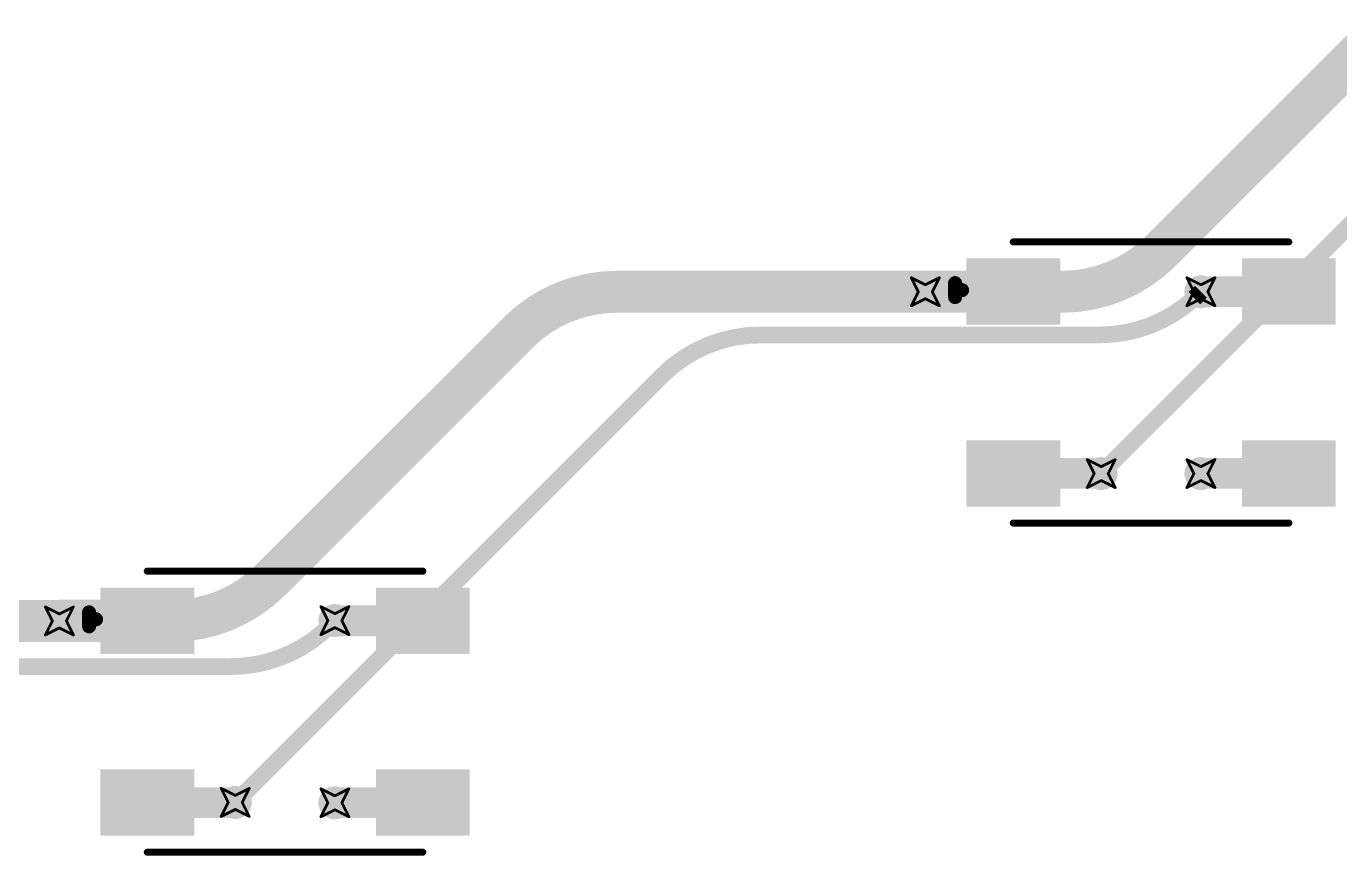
# Model space of a CAD drawing. Header units: inches. Extents: x -11 to 1110, y -7 to 455.
# Drawn here: x 129.25 to 153.08, y 325.1 to 340.15 of the extents above; entities that cross this region are included whole.
import ezdxf

# ---------------------------------------------------------------- set-up
doc = ezdxf.new("R2010")
doc.units = ezdxf.units.IN
for name, color, linetype in [('Bottom Layer', 5, 'Continuous'), ('Drill Drawing', 1, 'Continuous'), ('Top Layer', 1, 'Continuous'), ('Top Overlay', 2, 'Continuous'), ('Top Paste', 8, 'Continuous'), ('Top Solder', 216, 'Continuous'), ('Via Holes', 16, 'Continuous')]:
    doc.layers.add(name, color=color, linetype=linetype)

# ---------------------------------------------------------------- blocks, each defined once
blk = doc.blocks.new('WS2812B_B_W_54')
at = {"layer": 'Top Layer'}
for points in [[(-3.24999985, 2.15000078), (-1.75000031, 2.15000078), (-1.75000031, 1.15000278), (-3.24999985, 1.15000278)], [(3.24999985, 1.15000278), (1.75000031, 1.15000278), (1.75000031, 2.15000078), (3.24999985, 2.15000078)], [(-3.24999985, -1.15000024), (-1.75000031, -1.15000024), (-1.75000031, -2.14999824), (-3.24999985, -2.14999824)], [(1.75000031, -1.15000024), (3.24999985, -1.15000024), (3.24999985, -2.14999824), (1.75000031, -2.14999824)]]:
    blk.add_hatch(color=1, dxfattribs=at).paths.add_polyline_path(points)
at = {"layer": 'Top Paste'}
for points in [[(-3.24999985, 2.15000078), (-1.75000031, 2.15000078), (-1.75000031, 1.15000278), (-3.24999985, 1.15000278)], [(3.24999985, 1.15000278), (1.75000031, 1.15000278), (1.75000031, 2.15000078), (3.24999985, 2.15000078)], [(-3.24999985, -1.15000024), (-1.75000031, -1.15000024), (-1.75000031, -2.14999824), (-3.24999985, -2.14999824)], [(1.75000031, -1.15000024), (3.24999985, -1.15000024), (3.24999985, -2.14999824), (1.75000031, -2.14999824)]]:
    blk.add_hatch(color=8, dxfattribs=at).paths.add_polyline_path(points)
at = {"layer": 'Top Solder'}
for points in [[(-3.35159985, 2.25160078), (-1.64840031, 2.25160078), (-1.64840031, 1.04840278), (-3.35159985, 1.04840278)], [(3.35159985, 1.04840278), (1.64840031, 1.04840278), (1.64840031, 2.25160078), (3.35159985, 2.25160078)], [(-3.35159985, -1.04840024), (-1.64840031, -1.04840024), (-1.64840031, -2.25159824), (-3.35159985, -2.25159824)], [(1.64840031, -1.04840024), (3.35159985, -1.04840024), (3.35159985, -2.25159824), (1.64840031, -2.25159824)]]:
    blk.add_hatch(color=216, dxfattribs=at).paths.add_polyline_path(points)
at = {"layer": 'Top Overlay'}
for points in [[(-2.50000008, 2.55080008, 0.127, 0.127, 0), (2.50000008, 2.55080008, 0.127, 0.127, 0)], [(-3.556, 1.8034, 0.254, 0.254, 0), (-3.429, 1.6764, 0.254, 0.254, 0)], [(-3.556, 1.5494, 0.254, 0.254, 0), (-3.556, 1.8034, 0.254, 0.254, 0)], [(-3.556, 1.5494, 0.254, 0.254, 0), (-3.429, 1.6764, 0.254, 0.254, 0)], [(-2.50000008, -2.55079754, 0.127, 0.127, 0), (2.50000008, -2.55079754, 0.127, 0.127, 0)]]:
    blk.add_lwpolyline(points, format="xyseb", dxfattribs=at)
for points in [[(-2.53175008, 2.55080008, 0.0635, 0.0635, 1), (-2.46825008, 2.55080008, 0.0635, 0.0635, 1)], [(2.46825008, 2.55080008, 0.0635, 0.0635, 1), (2.53175008, 2.55080008, 0.0635, 0.0635, 1)], [(-3.619499999999999, 1.8034, 0.127, 0.127, 1), (-3.4925, 1.8034, 0.127, 0.127, 1)], [(-3.619499999999999, 1.8034, 0.127, 0.127, 1), (-3.4925, 1.8034, 0.127, 0.127, 1)], [(-3.619499999999999, 1.5494, 0.127, 0.127, 1), (-3.4925, 1.5494, 0.127, 0.127, 1)], [(-3.619499999999999, 1.5494, 0.127, 0.127, 1), (-3.4925, 1.5494, 0.127, 0.127, 1)], [(-3.4925, 1.6764, 0.127, 0.127, 1), (-3.3655, 1.6764, 0.127, 0.127, 1)], [(-3.4925, 1.6764, 0.127, 0.127, 1), (-3.3655, 1.6764, 0.127, 0.127, 1)], [(-2.53175008, -2.55079754, 0.0635, 0.0635, 1), (-2.46825008, -2.55079754, 0.0635, 0.0635, 1)], [(2.46825008, -2.55079754, 0.0635, 0.0635, 1), (2.53175008, -2.55079754, 0.0635, 0.0635, 1)]]:
    blk.add_lwpolyline(points, format="xyseb", close=True, dxfattribs=at)
blk = doc.blocks.new('WS2812B_B_W_63')
at = {"layer": 'Top Layer'}
for points in [[(-3.24999985, 2.15000078), (-1.75000031, 2.15000078), (-1.75000031, 1.15000278), (-3.24999985, 1.15000278)], [(3.24999985, 1.15000278), (1.75000031, 1.15000278), (1.75000031, 2.15000078), (3.24999985, 2.15000078)], [(-3.24999985, -1.15000024), (-1.75000031, -1.15000024), (-1.75000031, -2.14999824), (-3.24999985, -2.14999824)], [(1.75000031, -1.15000024), (3.24999985, -1.15000024), (3.24999985, -2.14999824), (1.75000031, -2.14999824)]]:
    blk.add_hatch(color=1, dxfattribs=at).paths.add_polyline_path(points)
at = {"layer": 'Top Paste'}
for points in [[(-3.24999985, 2.15000078), (-1.75000031, 2.15000078), (-1.75000031, 1.15000278), (-3.24999985, 1.15000278)], [(3.24999985, 1.15000278), (1.75000031, 1.15000278), (1.75000031, 2.15000078), (3.24999985, 2.15000078)], [(-3.24999985, -1.15000024), (-1.75000031, -1.15000024), (-1.75000031, -2.14999824), (-3.24999985, -2.14999824)], [(1.75000031, -1.15000024), (3.24999985, -1.15000024), (3.24999985, -2.14999824), (1.75000031, -2.14999824)]]:
    blk.add_hatch(color=8, dxfattribs=at).paths.add_polyline_path(points)
at = {"layer": 'Top Solder'}
for points in [[(-3.35159985, 2.25160078), (-1.64840031, 2.25160078), (-1.64840031, 1.04840278), (-3.35159985, 1.04840278)], [(3.35159985, 1.04840278), (1.64840031, 1.04840278), (1.64840031, 2.25160078), (3.35159985, 2.25160078)], [(-3.35159985, -1.04840024), (-1.64840031, -1.04840024), (-1.64840031, -2.25159824), (-3.35159985, -2.25159824)], [(1.64840031, -1.04840024), (3.35159985, -1.04840024), (3.35159985, -2.25159824), (1.64840031, -2.25159824)]]:
    blk.add_hatch(color=216, dxfattribs=at).paths.add_polyline_path(points)
at = {"layer": 'Top Overlay'}
for points in [[(-2.50000008, 2.55080008, 0.127, 0.127, 0), (2.50000008, 2.55080008, 0.127, 0.127, 0)], [(-3.556, 1.8034, 0.254, 0.254, 0), (-3.429, 1.6764, 0.254, 0.254, 0)], [(-3.556, 1.5494, 0.254, 0.254, 0), (-3.556, 1.8034, 0.254, 0.254, 0)], [(-3.556, 1.5494, 0.254, 0.254, 0), (-3.429, 1.6764, 0.254, 0.254, 0)], [(-2.50000008, -2.55079754, 0.127, 0.127, 0), (2.50000008, -2.55079754, 0.127, 0.127, 0)]]:
    blk.add_lwpolyline(points, format="xyseb", dxfattribs=at)
for points in [[(-2.53175008, 2.55080008, 0.0635, 0.0635, 1), (-2.46825008, 2.55080008, 0.0635, 0.0635, 1)], [(2.46825008, 2.55080008, 0.0635, 0.0635, 1), (2.53175008, 2.55080008, 0.0635, 0.0635, 1)], [(-3.619499999999999, 1.8034, 0.127, 0.127, 1), (-3.4925, 1.8034, 0.127, 0.127, 1)], [(-3.619499999999999, 1.8034, 0.127, 0.127, 1), (-3.4925, 1.8034, 0.127, 0.127, 1)], [(-3.619499999999999, 1.5494, 0.127, 0.127, 1), (-3.4925, 1.5494, 0.127, 0.127, 1)], [(-3.619499999999999, 1.5494, 0.127, 0.127, 1), (-3.4925, 1.5494, 0.127, 0.127, 1)], [(-3.4925, 1.6764, 0.127, 0.127, 1), (-3.3655, 1.6764, 0.127, 0.127, 1)], [(-3.4925, 1.6764, 0.127, 0.127, 1), (-3.3655, 1.6764, 0.127, 0.127, 1)], [(-2.53175008, -2.55079754, 0.0635, 0.0635, 1), (-2.46825008, -2.55079754, 0.0635, 0.0635, 1)], [(2.46825008, -2.55079754, 0.0635, 0.0635, 1), (2.53175008, -2.55079754, 0.0635, 0.0635, 1)]]:
    blk.add_lwpolyline(points, format="xyseb", close=True, dxfattribs=at)

msp = doc.modelspace()

# ---------------------------------------------------------------- hatches: boundary and pattern name
at = {"layer": 'Bottom Layer'}
h = msp.add_hatch(color=5, dxfattribs=at)
edge = h.paths.add_edge_path()
edge.add_arc((145.56416912, 335.3330098), 0.2999994, 0, 360)
h = msp.add_hatch(color=5, dxfattribs=at)
edge = h.paths.add_edge_path()
edge.add_arc((150.56416928, 335.3330098), 0.2999994, 0, 360)
h = msp.add_hatch(color=5, dxfattribs=at)
edge = h.paths.add_edge_path()
edge.add_arc((148.7554302, 332.03300878), 0.2999994, 0, 360)
h = msp.add_hatch(color=5, dxfattribs=at)
edge = h.paths.add_edge_path()
edge.add_arc((150.56416928, 332.03300878), 0.2999994, 0, 360)
h = msp.add_hatch(color=5, dxfattribs=at)
edge = h.paths.add_edge_path()
edge.add_arc((129.84865572, 329.3579773), 0.2999994, 0, 360)
h = msp.add_hatch(color=5, dxfattribs=at)
edge = h.paths.add_edge_path()
edge.add_arc((134.84865588, 329.3647591), 0.2999994, 0, 360)
h = msp.add_hatch(color=5, dxfattribs=at)
edge = h.paths.add_edge_path()
edge.add_arc((133.0399168, 326.06475808), 0.2999994, 0, 360)
h = msp.add_hatch(color=5, dxfattribs=at)
edge = h.paths.add_edge_path()
edge.add_arc((134.84865588, 326.0579762799999), 0.2999994, 0, 360)
at = {"layer": 'Top Layer'}
h = msp.add_hatch(color=1, dxfattribs=at)
edge = h.paths.add_edge_path()
edge.add_arc((145.56416912, 335.3330098), 0.2999994, 0, 360)
h = msp.add_hatch(color=1, dxfattribs=at)
edge = h.paths.add_edge_path()
edge.add_arc((150.56416928, 335.3330098), 0.2999994, 0, 360)
h = msp.add_hatch(color=1, dxfattribs=at)
edge = h.paths.add_edge_path()
edge.add_arc((148.7554302, 332.03300878), 0.2999994, 0, 360)
h = msp.add_hatch(color=1, dxfattribs=at)
edge = h.paths.add_edge_path()
edge.add_arc((150.56416928, 332.03300878), 0.2999994, 0, 360)
h = msp.add_hatch(color=1, dxfattribs=at)
edge = h.paths.add_edge_path()
edge.add_arc((129.84865572, 329.3579773), 0.2999994, 0, 360)
h = msp.add_hatch(color=1, dxfattribs=at)
edge = h.paths.add_edge_path()
edge.add_arc((134.84865588, 329.3647591), 0.2999994, 0, 360)
h = msp.add_hatch(color=1, dxfattribs=at)
edge = h.paths.add_edge_path()
edge.add_arc((133.0399168, 326.06475808), 0.2999994, 0, 360)
h = msp.add_hatch(color=1, dxfattribs=at)
edge = h.paths.add_edge_path()
edge.add_arc((134.84865588, 326.0579762799999), 0.2999994, 0, 360)
at = {"layer": 'Via Holes'}
h = msp.add_hatch(color=7, dxfattribs=at)
edge = h.paths.add_edge_path()
edge.add_arc((145.56416912, 335.3330098), 0.1499997, 0, 360)
h = msp.add_hatch(color=7, dxfattribs=at)
edge = h.paths.add_edge_path()
edge.add_arc((150.56416928, 335.3330098), 0.1499997, 0, 360)
h = msp.add_hatch(color=7, dxfattribs=at)
edge = h.paths.add_edge_path()
edge.add_arc((148.7554302, 332.03300878), 0.1499997, 0, 360)
h = msp.add_hatch(color=7, dxfattribs=at)
edge = h.paths.add_edge_path()
edge.add_arc((150.56416928, 332.03300878), 0.1499997, 0, 360)
h = msp.add_hatch(color=7, dxfattribs=at)
edge = h.paths.add_edge_path()
edge.add_arc((129.84865572, 329.3579773), 0.1499997, 0, 360)
h = msp.add_hatch(color=7, dxfattribs=at)
edge = h.paths.add_edge_path()
edge.add_arc((134.84865588, 329.3647591), 0.1499997, 0, 360)
h = msp.add_hatch(color=7, dxfattribs=at)
edge = h.paths.add_edge_path()
edge.add_arc((133.0399168, 326.06475808), 0.1499997, 0, 360)
h = msp.add_hatch(color=7, dxfattribs=at)
edge = h.paths.add_edge_path()
edge.add_arc((134.84865588, 326.0579762799999), 0.1499997, 0, 360)

# ---------------------------------------------------------------- linework, layer by layer
at = {"layer": 'Bottom Layer'}
for points in [[(149.84415802, 336.07695802, 0.7619999999999999, 0.7619999999999999, 0), (153.53786158, 339.77066158, 0.7619999999999999, 0.7619999999999999, 0)], [(148.7554302, 332.03300878, 0.3048, 0.3048, 0), (155.55767212, 338.8352507, 0.3048, 0.3048, 0)], [(149.84415802, 336.07695802, 0.7619999999999999, 0.7619999999999999, -0.198912367379658), (148.04810624, 335.3330098, 0.7619999999999999, 0.7619999999999999, 0)], [(138.17086158, 334.58906158, 0.7619999999999999, 0.7619999999999999, -0.198912367379658), (139.96691336, 335.3330098, 0.7619999999999999, 0.7619999999999999, 0)], [(139.96691336, 335.3330098, 0.7619999999999999, 0.7619999999999999, 0), (145.56416912, 335.3330098, 0.7619999999999999, 0.7619999999999999, 0)], [(145.56416912, 335.3330098, 0.7619999999999999, 0.7619999999999999, 0), (148.04810624, 335.3330098, 0.7619999999999999, 0.7619999999999999, 0)], [(150.56247256, 335.33470398, 0.5588, 0.5588, 0), (150.56416928, 335.3364007, 0.5588, 0.5588, 0)], [(150.52510662, 335.29394714, 0.3048, 0.3048, -0.01086220972971551), (150.44540142, 335.21763284, 0.3048, 0.3048, 0)], [(150.52510662, 335.29394714, 0.3048, 0.3048, 0), (150.56416928, 335.3330098, 0.3048, 0.3048, 0)], [(150.44540142, 335.21763284, 0.3048, 0.3048, -0.1876447272259586), (148.72905484, 334.54999892, 0.3048, 0.3048, 0)], [(133.68372552, 330.10192552, 0.7619999999999999, 0.7619999999999999, 0), (138.17086158, 334.58906158, 0.7619999999999999, 0.7619999999999999, 0)], [(140.78120942, 333.8060507, 0.3048, 0.3048, -0.198912367379658), (142.5772612, 334.54999892, 0.3048, 0.3048, 0)], [(142.5772612, 334.54999892, 0.3048, 0.3048, 0), (148.72905484, 334.54999892, 0.3048, 0.3048, 0)], [(133.0399168, 326.06475808, 0.3048, 0.3048, 0), (140.78120942, 333.8060507, 0.3048, 0.3048, 0)], [(133.68372552, 330.10192552, 0.7619999999999999, 0.7619999999999999, -0.198912367379658), (131.88767374, 329.3579773, 0.7619999999999999, 0.7619999999999999, 0)], [(125.40668086, 329.3579773, 0.7619999999999999, 0.7619999999999999, 0), (129.84865572, 329.3579773, 0.7619999999999999, 0.7619999999999999, 0)], [(129.84865572, 329.3579773, 0.7619999999999999, 0.7619999999999999, 0), (131.88767374, 329.3579773, 0.7619999999999999, 0.7619999999999999, 0)], [(134.75804392, 329.27414714, 0.3048, 0.3048, -0.198912367379658), (132.96199214, 328.53019892, 0.3048, 0.3048, 0)], [(134.75804392, 329.27414714, 0.3048, 0.3048, 0), (134.84865588, 329.3647591, 0.3048, 0.3048, 0)], [(127.75627484, 328.53019892, 0.3048, 0.3048, 0), (132.96199214, 328.53019892, 0.3048, 0.3048, 0)]]:
    msp.add_lwpolyline(points, format="xyseb", dxfattribs=at)
for points in [[(149.65365802, 336.07695802, 0.3809999999999999, 0.3809999999999999, 1), (150.03465802, 336.07695802, 0.3809999999999999, 0.3809999999999999, 1)], [(149.65365802, 336.07695802, 0.3809999999999999, 0.3809999999999999, 1), (150.03465802, 336.07695802, 0.3809999999999999, 0.3809999999999999, 1)], [(139.77641336, 335.3330098, 0.3809999999999999, 0.3809999999999999, 1), (140.15741336, 335.3330098, 0.3809999999999999, 0.3809999999999999, 1)], [(139.77641336, 335.3330098, 0.3809999999999999, 0.3809999999999999, 1), (140.15741336, 335.3330098, 0.3809999999999999, 0.3809999999999999, 1)], [(145.37366912, 335.3330098, 0.3809999999999999, 0.3809999999999999, 1), (145.75466912, 335.3330098, 0.3809999999999999, 0.3809999999999999, 1)], [(145.37366912, 335.3330098, 0.3809999999999999, 0.3809999999999999, 1), (145.75466912, 335.3330098, 0.3809999999999999, 0.3809999999999999, 1)], [(147.85760624, 335.3330098, 0.3809999999999999, 0.3809999999999999, 1), (148.23860624, 335.3330098, 0.3809999999999999, 0.3809999999999999, 1)], [(147.85760624, 335.3330098, 0.3809999999999999, 0.3809999999999999, 1), (148.23860624, 335.3330098, 0.3809999999999999, 0.3809999999999999, 1)], [(150.42277256, 335.33470398, 0.2794, 0.2794, 1), (150.70217256, 335.33470398, 0.2794, 0.2794, 1)], [(150.42446928, 335.3364007, 0.2794, 0.2794, 1), (150.70386928, 335.3364007, 0.2794, 0.2794, 1)], [(150.44890662, 335.29394714, 0.1524, 0.1524, 1), (150.60130662, 335.29394714, 0.1524, 0.1524, 1)], [(150.44890662, 335.29394714, 0.1524, 0.1524, 1), (150.60130662, 335.29394714, 0.1524, 0.1524, 1)], [(150.48796928, 335.3330098, 0.1524, 0.1524, 1), (150.64036928, 335.3330098, 0.1524, 0.1524, 1)], [(150.36920142, 335.21763284, 0.1524, 0.1524, 1), (150.52160142, 335.21763284, 0.1524, 0.1524, 1)], [(150.36920142, 335.21763284, 0.1524, 0.1524, 1), (150.52160142, 335.21763284, 0.1524, 0.1524, 1)], [(137.98036158, 334.58906158, 0.3809999999999999, 0.3809999999999999, 1), (138.36136158, 334.58906158, 0.3809999999999999, 0.3809999999999999, 1)], [(137.98036158, 334.58906158, 0.3809999999999999, 0.3809999999999999, 1), (138.36136158, 334.58906158, 0.3809999999999999, 0.3809999999999999, 1)], [(142.5010612, 334.54999892, 0.1524, 0.1524, 1), (142.6534612, 334.54999892, 0.1524, 0.1524, 1)], [(142.5010612, 334.54999892, 0.1524, 0.1524, 1), (142.6534612, 334.54999892, 0.1524, 0.1524, 1)], [(148.65285484, 334.54999892, 0.1524, 0.1524, 1), (148.80525484, 334.54999892, 0.1524, 0.1524, 1)], [(148.65285484, 334.54999892, 0.1524, 0.1524, 1), (148.80525484, 334.54999892, 0.1524, 0.1524, 1)], [(140.70500942, 333.8060507, 0.1524, 0.1524, 1), (140.85740942, 333.8060507, 0.1524, 0.1524, 1)], [(140.70500942, 333.8060507, 0.1524, 0.1524, 1), (140.85740942, 333.8060507, 0.1524, 0.1524, 1)], [(148.6792302, 332.03300878, 0.1524, 0.1524, 1), (148.8316302, 332.03300878, 0.1524, 0.1524, 1)], [(133.49322552, 330.10192552, 0.3809999999999999, 0.3809999999999999, 1), (133.87422552, 330.10192552, 0.3809999999999999, 0.3809999999999999, 1)], [(133.49322552, 330.10192552, 0.3809999999999999, 0.3809999999999999, 1), (133.87422552, 330.10192552, 0.3809999999999999, 0.3809999999999999, 1)], [(129.65815572, 329.3579773, 0.3809999999999999, 0.3809999999999999, 1), (130.03915572, 329.3579773, 0.3809999999999999, 0.3809999999999999, 1)], [(129.65815572, 329.3579773, 0.3809999999999999, 0.3809999999999999, 1), (130.03915572, 329.3579773, 0.3809999999999999, 0.3809999999999999, 1)], [(131.69717374, 329.3579773, 0.3809999999999999, 0.3809999999999999, 1), (132.07817374, 329.3579773, 0.3809999999999999, 0.3809999999999999, 1)], [(131.69717374, 329.3579773, 0.3809999999999999, 0.3809999999999999, 1), (132.07817374, 329.3579773, 0.3809999999999999, 0.3809999999999999, 1)], [(134.68184392, 329.27414714, 0.1524, 0.1524, 1), (134.83424392, 329.27414714, 0.1524, 0.1524, 1)], [(134.68184392, 329.27414714, 0.1524, 0.1524, 1), (134.83424392, 329.27414714, 0.1524, 0.1524, 1)], [(134.77245588, 329.3647591, 0.1524, 0.1524, 1), (134.92485588, 329.3647591, 0.1524, 0.1524, 1)], [(132.88579214, 328.53019892, 0.1524, 0.1524, 1), (133.03819214, 328.53019892, 0.1524, 0.1524, 1)], [(132.88579214, 328.53019892, 0.1524, 0.1524, 1), (133.03819214, 328.53019892, 0.1524, 0.1524, 1)], [(132.9637168, 326.06475808, 0.1524, 0.1524, 1), (133.1161168, 326.06475808, 0.1524, 0.1524, 1)]]:
    msp.add_lwpolyline(points, format="xyseb", close=True, dxfattribs=at)
at = {"layer": 'Drill Drawing'}
for points in [[(145.31016912, 335.5870098, 0.0508, 0.0508, 0), (145.56416912, 335.4600098, 0.0508, 0.0508, 0)], [(145.31016912, 335.5870098, 0.0508, 0.0508, 0), (145.43716912, 335.3330098, 0.0508, 0.0508, 0)], [(145.56416912, 335.4600098, 0.0508, 0.0508, 0), (145.81816912, 335.5870098, 0.0508, 0.0508, 0)], [(145.69116912, 335.3330098, 0.0508, 0.0508, 0), (145.81816912, 335.5870098, 0.0508, 0.0508, 0)], [(150.31016928, 335.5870098, 0.0508, 0.0508, 0), (150.56416928, 335.4600098, 0.0508, 0.0508, 0)], [(150.31016928, 335.5870098, 0.0508, 0.0508, 0), (150.43716928, 335.3330098, 0.0508, 0.0508, 0)], [(150.56416928, 335.4600098, 0.0508, 0.0508, 0), (150.81816928, 335.5870098, 0.0508, 0.0508, 0)], [(150.69116928, 335.3330098, 0.0508, 0.0508, 0), (150.81816928, 335.5870098, 0.0508, 0.0508, 0)], [(145.31016912, 335.0790098, 0.0508, 0.0508, 0), (145.43716912, 335.3330098, 0.0508, 0.0508, 0)], [(145.31016912, 335.0790098, 0.0508, 0.0508, 0), (145.56416912, 335.2060098, 0.0508, 0.0508, 0)], [(145.56416912, 335.2060098, 0.0508, 0.0508, 0), (145.81816912, 335.0790098, 0.0508, 0.0508, 0)], [(145.69116912, 335.3330098, 0.0508, 0.0508, 0), (145.81816912, 335.0790098, 0.0508, 0.0508, 0)], [(150.31016928, 335.0790098, 0.0508, 0.0508, 0), (150.43716928, 335.3330098, 0.0508, 0.0508, 0)], [(150.31016928, 335.0790098, 0.0508, 0.0508, 0), (150.56416928, 335.2060098, 0.0508, 0.0508, 0)], [(150.56416928, 335.2060098, 0.0508, 0.0508, 0), (150.81816928, 335.0790098, 0.0508, 0.0508, 0)], [(150.69116928, 335.3330098, 0.0508, 0.0508, 0), (150.81816928, 335.0790098, 0.0508, 0.0508, 0)], [(148.5014302, 332.28700878, 0.0508, 0.0508, 0), (148.7554302, 332.16000878, 0.0508, 0.0508, 0)], [(148.5014302, 332.28700878, 0.0508, 0.0508, 0), (148.6284302, 332.03300878, 0.0508, 0.0508, 0)], [(148.7554302, 332.16000878, 0.0508, 0.0508, 0), (149.0094302, 332.28700878, 0.0508, 0.0508, 0)], [(148.8824302, 332.03300878, 0.0508, 0.0508, 0), (149.0094302, 332.28700878, 0.0508, 0.0508, 0)], [(150.31016928, 332.28700878, 0.0508, 0.0508, 0), (150.56416928, 332.16000878, 0.0508, 0.0508, 0)], [(150.31016928, 332.28700878, 0.0508, 0.0508, 0), (150.43716928, 332.03300878, 0.0508, 0.0508, 0)], [(150.56416928, 332.16000878, 0.0508, 0.0508, 0), (150.81816928, 332.28700878, 0.0508, 0.0508, 0)], [(150.69116928, 332.03300878, 0.0508, 0.0508, 0), (150.81816928, 332.28700878, 0.0508, 0.0508, 0)], [(148.5014302, 331.77900878, 0.0508, 0.0508, 0), (148.6284302, 332.03300878, 0.0508, 0.0508, 0)], [(148.8824302, 332.03300878, 0.0508, 0.0508, 0), (149.0094302, 331.77900878, 0.0508, 0.0508, 0)], [(150.31016928, 331.77900878, 0.0508, 0.0508, 0), (150.43716928, 332.03300878, 0.0508, 0.0508, 0)], [(150.69116928, 332.03300878, 0.0508, 0.0508, 0), (150.81816928, 331.77900878, 0.0508, 0.0508, 0)], [(148.5014302, 331.77900878, 0.0508, 0.0508, 0), (148.7554302, 331.90600878, 0.0508, 0.0508, 0)], [(148.7554302, 331.90600878, 0.0508, 0.0508, 0), (149.0094302, 331.77900878, 0.0508, 0.0508, 0)], [(150.31016928, 331.77900878, 0.0508, 0.0508, 0), (150.56416928, 331.90600878, 0.0508, 0.0508, 0)], [(150.56416928, 331.90600878, 0.0508, 0.0508, 0), (150.81816928, 331.77900878, 0.0508, 0.0508, 0)], [(129.59465572, 329.6119773, 0.0508, 0.0508, 0), (129.84865572, 329.4849773, 0.0508, 0.0508, 0)], [(129.59465572, 329.6119773, 0.0508, 0.0508, 0), (129.72165572, 329.3579773, 0.0508, 0.0508, 0)], [(129.84865572, 329.4849773, 0.0508, 0.0508, 0), (130.10265572, 329.6119773, 0.0508, 0.0508, 0)], [(129.97565572, 329.3579773, 0.0508, 0.0508, 0), (130.10265572, 329.6119773, 0.0508, 0.0508, 0)], [(134.59465588, 329.6187591, 0.0508, 0.0508, 0), (134.84865588, 329.4917591, 0.0508, 0.0508, 0)], [(134.59465588, 329.6187591, 0.0508, 0.0508, 0), (134.72165588, 329.3647591, 0.0508, 0.0508, 0)], [(134.84865588, 329.4917591, 0.0508, 0.0508, 0), (135.10265588, 329.6187591, 0.0508, 0.0508, 0)], [(134.97565588, 329.3647591, 0.0508, 0.0508, 0), (135.10265588, 329.6187591, 0.0508, 0.0508, 0)], [(129.59465572, 329.1039773, 0.0508, 0.0508, 0), (129.72165572, 329.3579773, 0.0508, 0.0508, 0)], [(129.59465572, 329.1039773, 0.0508, 0.0508, 0), (129.84865572, 329.2309772999999, 0.0508, 0.0508, 0)], [(129.84865572, 329.2309772999999, 0.0508, 0.0508, 0), (130.10265572, 329.1039773, 0.0508, 0.0508, 0)], [(129.97565572, 329.3579773, 0.0508, 0.0508, 0), (130.10265572, 329.1039773, 0.0508, 0.0508, 0)], [(134.59465588, 329.1107591, 0.0508, 0.0508, 0), (134.72165588, 329.3647591, 0.0508, 0.0508, 0)], [(134.59465588, 329.1107591, 0.0508, 0.0508, 0), (134.84865588, 329.2377591, 0.0508, 0.0508, 0)], [(134.84865588, 329.2377591, 0.0508, 0.0508, 0), (135.10265588, 329.1107591, 0.0508, 0.0508, 0)], [(134.97565588, 329.3647591, 0.0508, 0.0508, 0), (135.10265588, 329.1107591, 0.0508, 0.0508, 0)], [(132.7859168, 326.31875808, 0.0508, 0.0508, 0), (133.0399168, 326.19175808, 0.0508, 0.0508, 0)], [(132.7859168, 326.31875808, 0.0508, 0.0508, 0), (132.9129168, 326.06475808, 0.0508, 0.0508, 0)], [(133.0399168, 326.19175808, 0.0508, 0.0508, 0), (133.2939168, 326.31875808, 0.0508, 0.0508, 0)], [(133.1669168, 326.06475808, 0.0508, 0.0508, 0), (133.2939168, 326.31875808, 0.0508, 0.0508, 0)], [(134.59465588, 326.31197628, 0.0508, 0.0508, 0), (134.84865588, 326.18497628, 0.0508, 0.0508, 0)], [(134.59465588, 326.31197628, 0.0508, 0.0508, 0), (134.72165588, 326.0579762799999, 0.0508, 0.0508, 0)], [(134.84865588, 326.18497628, 0.0508, 0.0508, 0), (135.10265588, 326.31197628, 0.0508, 0.0508, 0)], [(134.97565588, 326.0579762799999, 0.0508, 0.0508, 0), (135.10265588, 326.31197628, 0.0508, 0.0508, 0)], [(132.7859168, 325.81075808, 0.0508, 0.0508, 0), (132.9129168, 326.06475808, 0.0508, 0.0508, 0)], [(133.1669168, 326.06475808, 0.0508, 0.0508, 0), (133.2939168, 325.81075808, 0.0508, 0.0508, 0)], [(134.59465588, 325.80397628, 0.0508, 0.0508, 0), (134.72165588, 326.0579762799999, 0.0508, 0.0508, 0)], [(134.97565588, 326.0579762799999, 0.0508, 0.0508, 0), (135.10265588, 325.80397628, 0.0508, 0.0508, 0)], [(132.7859168, 325.81075808, 0.0508, 0.0508, 0), (133.0399168, 325.93775808, 0.0508, 0.0508, 0)], [(133.0399168, 325.93775808, 0.0508, 0.0508, 0), (133.2939168, 325.81075808, 0.0508, 0.0508, 0)], [(134.59465588, 325.80397628, 0.0508, 0.0508, 0), (134.84865588, 325.93097628, 0.0508, 0.0508, 0)], [(134.84865588, 325.93097628, 0.0508, 0.0508, 0), (135.10265588, 325.80397628, 0.0508, 0.0508, 0)]]:
    msp.add_lwpolyline(points, format="xyseb", dxfattribs=at)
for points in [[(145.29746912, 335.5870098, 0.0254, 0.0254, 1), (145.32286912, 335.5870098, 0.0254, 0.0254, 1)], [(145.29746912, 335.5870098, 0.0254, 0.0254, 1), (145.32286912, 335.5870098, 0.0254, 0.0254, 1)], [(145.80546912, 335.5870098, 0.0254, 0.0254, 1), (145.83086912, 335.5870098, 0.0254, 0.0254, 1)], [(145.80546912, 335.5870098, 0.0254, 0.0254, 1), (145.83086912, 335.5870098, 0.0254, 0.0254, 1)], [(150.29746928, 335.5870098, 0.0254, 0.0254, 1), (150.32286928, 335.5870098, 0.0254, 0.0254, 1)], [(150.29746928, 335.5870098, 0.0254, 0.0254, 1), (150.32286928, 335.5870098, 0.0254, 0.0254, 1)], [(150.80546928, 335.5870098, 0.0254, 0.0254, 1), (150.83086928, 335.5870098, 0.0254, 0.0254, 1)], [(150.80546928, 335.5870098, 0.0254, 0.0254, 1), (150.83086928, 335.5870098, 0.0254, 0.0254, 1)], [(145.55146912, 335.4600098, 0.0254, 0.0254, 1), (145.57686912, 335.4600098, 0.0254, 0.0254, 1)], [(145.55146912, 335.4600098, 0.0254, 0.0254, 1), (145.57686912, 335.4600098, 0.0254, 0.0254, 1)], [(150.55146928, 335.4600098, 0.0254, 0.0254, 1), (150.57686928, 335.4600098, 0.0254, 0.0254, 1)], [(150.55146928, 335.4600098, 0.0254, 0.0254, 1), (150.57686928, 335.4600098, 0.0254, 0.0254, 1)], [(145.42446912, 335.3330098, 0.0254, 0.0254, 1), (145.44986912, 335.3330098, 0.0254, 0.0254, 1)], [(145.42446912, 335.3330098, 0.0254, 0.0254, 1), (145.44986912, 335.3330098, 0.0254, 0.0254, 1)], [(145.55146912, 335.2060098, 0.0254, 0.0254, 1), (145.57686912, 335.2060098, 0.0254, 0.0254, 1)], [(145.55146912, 335.2060098, 0.0254, 0.0254, 1), (145.57686912, 335.2060098, 0.0254, 0.0254, 1)], [(145.67846912, 335.3330098, 0.0254, 0.0254, 1), (145.70386912, 335.3330098, 0.0254, 0.0254, 1)], [(145.67846912, 335.3330098, 0.0254, 0.0254, 1), (145.70386912, 335.3330098, 0.0254, 0.0254, 1)], [(150.42446928, 335.3330098, 0.0254, 0.0254, 1), (150.44986928, 335.3330098, 0.0254, 0.0254, 1)], [(150.42446928, 335.3330098, 0.0254, 0.0254, 1), (150.44986928, 335.3330098, 0.0254, 0.0254, 1)], [(150.55146928, 335.2060098, 0.0254, 0.0254, 1), (150.57686928, 335.2060098, 0.0254, 0.0254, 1)], [(150.55146928, 335.2060098, 0.0254, 0.0254, 1), (150.57686928, 335.2060098, 0.0254, 0.0254, 1)], [(150.67846928, 335.3330098, 0.0254, 0.0254, 1), (150.70386928, 335.3330098, 0.0254, 0.0254, 1)], [(150.67846928, 335.3330098, 0.0254, 0.0254, 1), (150.70386928, 335.3330098, 0.0254, 0.0254, 1)], [(145.29746912, 335.0790098, 0.0254, 0.0254, 1), (145.32286912, 335.0790098, 0.0254, 0.0254, 1)], [(145.29746912, 335.0790098, 0.0254, 0.0254, 1), (145.32286912, 335.0790098, 0.0254, 0.0254, 1)], [(145.80546912, 335.0790098, 0.0254, 0.0254, 1), (145.83086912, 335.0790098, 0.0254, 0.0254, 1)], [(145.80546912, 335.0790098, 0.0254, 0.0254, 1), (145.83086912, 335.0790098, 0.0254, 0.0254, 1)], [(150.29746928, 335.0790098, 0.0254, 0.0254, 1), (150.32286928, 335.0790098, 0.0254, 0.0254, 1)], [(150.29746928, 335.0790098, 0.0254, 0.0254, 1), (150.32286928, 335.0790098, 0.0254, 0.0254, 1)], [(150.80546928, 335.0790098, 0.0254, 0.0254, 1), (150.83086928, 335.0790098, 0.0254, 0.0254, 1)], [(150.80546928, 335.0790098, 0.0254, 0.0254, 1), (150.83086928, 335.0790098, 0.0254, 0.0254, 1)], [(148.4887302, 332.28700878, 0.0254, 0.0254, 1), (148.5141302, 332.28700878, 0.0254, 0.0254, 1)], [(148.4887302, 332.28700878, 0.0254, 0.0254, 1), (148.5141302, 332.28700878, 0.0254, 0.0254, 1)], [(148.9967302, 332.28700878, 0.0254, 0.0254, 1), (149.0221302, 332.28700878, 0.0254, 0.0254, 1)], [(148.9967302, 332.28700878, 0.0254, 0.0254, 1), (149.0221302, 332.28700878, 0.0254, 0.0254, 1)], [(150.29746928, 332.28700878, 0.0254, 0.0254, 1), (150.32286928, 332.28700878, 0.0254, 0.0254, 1)], [(150.29746928, 332.28700878, 0.0254, 0.0254, 1), (150.32286928, 332.28700878, 0.0254, 0.0254, 1)], [(150.80546928, 332.28700878, 0.0254, 0.0254, 1), (150.83086928, 332.28700878, 0.0254, 0.0254, 1)], [(150.80546928, 332.28700878, 0.0254, 0.0254, 1), (150.83086928, 332.28700878, 0.0254, 0.0254, 1)], [(148.6157302, 332.03300878, 0.0254, 0.0254, 1), (148.6411302, 332.03300878, 0.0254, 0.0254, 1)], [(148.6157302, 332.03300878, 0.0254, 0.0254, 1), (148.6411302, 332.03300878, 0.0254, 0.0254, 1)], [(148.7427302, 332.16000878, 0.0254, 0.0254, 1), (148.7681302, 332.16000878, 0.0254, 0.0254, 1)], [(148.7427302, 332.16000878, 0.0254, 0.0254, 1), (148.7681302, 332.16000878, 0.0254, 0.0254, 1)], [(148.8697302, 332.03300878, 0.0254, 0.0254, 1), (148.8951302, 332.03300878, 0.0254, 0.0254, 1)], [(148.8697302, 332.03300878, 0.0254, 0.0254, 1), (148.8951302, 332.03300878, 0.0254, 0.0254, 1)], [(150.42446928, 332.03300878, 0.0254, 0.0254, 1), (150.44986928, 332.03300878, 0.0254, 0.0254, 1)], [(150.42446928, 332.03300878, 0.0254, 0.0254, 1), (150.44986928, 332.03300878, 0.0254, 0.0254, 1)], [(150.55146928, 332.16000878, 0.0254, 0.0254, 1), (150.57686928, 332.16000878, 0.0254, 0.0254, 1)], [(150.55146928, 332.16000878, 0.0254, 0.0254, 1), (150.57686928, 332.16000878, 0.0254, 0.0254, 1)], [(150.67846928, 332.03300878, 0.0254, 0.0254, 1), (150.70386928, 332.03300878, 0.0254, 0.0254, 1)], [(150.67846928, 332.03300878, 0.0254, 0.0254, 1), (150.70386928, 332.03300878, 0.0254, 0.0254, 1)], [(148.4887302, 331.77900878, 0.0254, 0.0254, 1), (148.5141302, 331.77900878, 0.0254, 0.0254, 1)], [(148.4887302, 331.77900878, 0.0254, 0.0254, 1), (148.5141302, 331.77900878, 0.0254, 0.0254, 1)], [(148.7427302, 331.90600878, 0.0254, 0.0254, 1), (148.7681302, 331.90600878, 0.0254, 0.0254, 1)], [(148.7427302, 331.90600878, 0.0254, 0.0254, 1), (148.7681302, 331.90600878, 0.0254, 0.0254, 1)], [(148.9967302, 331.77900878, 0.0254, 0.0254, 1), (149.0221302, 331.77900878, 0.0254, 0.0254, 1)], [(148.9967302, 331.77900878, 0.0254, 0.0254, 1), (149.0221302, 331.77900878, 0.0254, 0.0254, 1)], [(150.29746928, 331.77900878, 0.0254, 0.0254, 1), (150.32286928, 331.77900878, 0.0254, 0.0254, 1)], [(150.29746928, 331.77900878, 0.0254, 0.0254, 1), (150.32286928, 331.77900878, 0.0254, 0.0254, 1)], [(150.55146928, 331.90600878, 0.0254, 0.0254, 1), (150.57686928, 331.90600878, 0.0254, 0.0254, 1)], [(150.55146928, 331.90600878, 0.0254, 0.0254, 1), (150.57686928, 331.90600878, 0.0254, 0.0254, 1)], [(150.80546928, 331.77900878, 0.0254, 0.0254, 1), (150.83086928, 331.77900878, 0.0254, 0.0254, 1)], [(150.80546928, 331.77900878, 0.0254, 0.0254, 1), (150.83086928, 331.77900878, 0.0254, 0.0254, 1)], [(129.58195572, 329.6119773, 0.0254, 0.0254, 1), (129.60735572, 329.6119773, 0.0254, 0.0254, 1)], [(129.58195572, 329.6119773, 0.0254, 0.0254, 1), (129.60735572, 329.6119773, 0.0254, 0.0254, 1)], [(129.83595572, 329.4849773, 0.0254, 0.0254, 1), (129.86135572, 329.4849773, 0.0254, 0.0254, 1)], [(129.83595572, 329.4849773, 0.0254, 0.0254, 1), (129.86135572, 329.4849773, 0.0254, 0.0254, 1)], [(130.08995572, 329.6119773, 0.0254, 0.0254, 1), (130.11535572, 329.6119773, 0.0254, 0.0254, 1)], [(130.08995572, 329.6119773, 0.0254, 0.0254, 1), (130.11535572, 329.6119773, 0.0254, 0.0254, 1)], [(134.58195588, 329.6187591, 0.0254, 0.0254, 1), (134.60735588, 329.6187591, 0.0254, 0.0254, 1)], [(134.58195588, 329.6187591, 0.0254, 0.0254, 1), (134.60735588, 329.6187591, 0.0254, 0.0254, 1)], [(134.83595588, 329.4917591, 0.0254, 0.0254, 1), (134.86135588, 329.4917591, 0.0254, 0.0254, 1)], [(134.83595588, 329.4917591, 0.0254, 0.0254, 1), (134.86135588, 329.4917591, 0.0254, 0.0254, 1)], [(135.08995588, 329.6187591, 0.0254, 0.0254, 1), (135.11535588, 329.6187591, 0.0254, 0.0254, 1)], [(135.08995588, 329.6187591, 0.0254, 0.0254, 1), (135.11535588, 329.6187591, 0.0254, 0.0254, 1)], [(129.70895572, 329.3579773, 0.0254, 0.0254, 1), (129.73435572, 329.3579773, 0.0254, 0.0254, 1)], [(129.70895572, 329.3579773, 0.0254, 0.0254, 1), (129.73435572, 329.3579773, 0.0254, 0.0254, 1)], [(129.83595572, 329.2309772999999, 0.0254, 0.0254, 1), (129.86135572, 329.2309772999999, 0.0254, 0.0254, 1)], [(129.83595572, 329.2309772999999, 0.0254, 0.0254, 1), (129.86135572, 329.2309772999999, 0.0254, 0.0254, 1)], [(129.96295572, 329.3579773, 0.0254, 0.0254, 1), (129.98835572, 329.3579773, 0.0254, 0.0254, 1)], [(129.96295572, 329.3579773, 0.0254, 0.0254, 1), (129.98835572, 329.3579773, 0.0254, 0.0254, 1)], [(134.70895588, 329.3647591, 0.0254, 0.0254, 1), (134.73435588, 329.3647591, 0.0254, 0.0254, 1)], [(134.70895588, 329.3647591, 0.0254, 0.0254, 1), (134.73435588, 329.3647591, 0.0254, 0.0254, 1)], [(134.83595588, 329.2377591, 0.0254, 0.0254, 1), (134.86135588, 329.2377591, 0.0254, 0.0254, 1)], [(134.83595588, 329.2377591, 0.0254, 0.0254, 1), (134.86135588, 329.2377591, 0.0254, 0.0254, 1)], [(134.96295588, 329.3647591, 0.0254, 0.0254, 1), (134.98835588, 329.3647591, 0.0254, 0.0254, 1)], [(134.96295588, 329.3647591, 0.0254, 0.0254, 1), (134.98835588, 329.3647591, 0.0254, 0.0254, 1)], [(129.58195572, 329.1039773, 0.0254, 0.0254, 1), (129.60735572, 329.1039773, 0.0254, 0.0254, 1)], [(129.58195572, 329.1039773, 0.0254, 0.0254, 1), (129.60735572, 329.1039773, 0.0254, 0.0254, 1)], [(130.08995572, 329.1039773, 0.0254, 0.0254, 1), (130.11535572, 329.1039773, 0.0254, 0.0254, 1)], [(130.08995572, 329.1039773, 0.0254, 0.0254, 1), (130.11535572, 329.1039773, 0.0254, 0.0254, 1)], [(134.58195588, 329.1107591, 0.0254, 0.0254, 1), (134.60735588, 329.1107591, 0.0254, 0.0254, 1)], [(134.58195588, 329.1107591, 0.0254, 0.0254, 1), (134.60735588, 329.1107591, 0.0254, 0.0254, 1)], [(135.08995588, 329.1107591, 0.0254, 0.0254, 1), (135.11535588, 329.1107591, 0.0254, 0.0254, 1)], [(135.08995588, 329.1107591, 0.0254, 0.0254, 1), (135.11535588, 329.1107591, 0.0254, 0.0254, 1)], [(132.7732168, 326.31875808, 0.0254, 0.0254, 1), (132.7986168, 326.31875808, 0.0254, 0.0254, 1)], [(132.7732168, 326.31875808, 0.0254, 0.0254, 1), (132.7986168, 326.31875808, 0.0254, 0.0254, 1)], [(133.2812168, 326.31875808, 0.0254, 0.0254, 1), (133.3066168, 326.31875808, 0.0254, 0.0254, 1)], [(133.2812168, 326.31875808, 0.0254, 0.0254, 1), (133.3066168, 326.31875808, 0.0254, 0.0254, 1)], [(134.58195588, 326.31197628, 0.0254, 0.0254, 1), (134.60735588, 326.31197628, 0.0254, 0.0254, 1)], [(134.58195588, 326.31197628, 0.0254, 0.0254, 1), (134.60735588, 326.31197628, 0.0254, 0.0254, 1)], [(135.08995588, 326.31197628, 0.0254, 0.0254, 1), (135.11535588, 326.31197628, 0.0254, 0.0254, 1)], [(135.08995588, 326.31197628, 0.0254, 0.0254, 1), (135.11535588, 326.31197628, 0.0254, 0.0254, 1)], [(132.9002168, 326.06475808, 0.0254, 0.0254, 1), (132.9256168, 326.06475808, 0.0254, 0.0254, 1)], [(132.9002168, 326.06475808, 0.0254, 0.0254, 1), (132.9256168, 326.06475808, 0.0254, 0.0254, 1)], [(133.0272168, 326.19175808, 0.0254, 0.0254, 1), (133.0526168, 326.19175808, 0.0254, 0.0254, 1)], [(133.0272168, 326.19175808, 0.0254, 0.0254, 1), (133.0526168, 326.19175808, 0.0254, 0.0254, 1)], [(133.1542168, 326.06475808, 0.0254, 0.0254, 1), (133.1796168, 326.06475808, 0.0254, 0.0254, 1)], [(133.1542168, 326.06475808, 0.0254, 0.0254, 1), (133.1796168, 326.06475808, 0.0254, 0.0254, 1)], [(134.70895588, 326.0579762799999, 0.0254, 0.0254, 1), (134.73435588, 326.0579762799999, 0.0254, 0.0254, 1)], [(134.70895588, 326.0579762799999, 0.0254, 0.0254, 1), (134.73435588, 326.0579762799999, 0.0254, 0.0254, 1)], [(134.83595588, 326.18497628, 0.0254, 0.0254, 1), (134.86135588, 326.18497628, 0.0254, 0.0254, 1)], [(134.83595588, 326.18497628, 0.0254, 0.0254, 1), (134.86135588, 326.18497628, 0.0254, 0.0254, 1)], [(134.96295588, 326.0579762799999, 0.0254, 0.0254, 1), (134.98835588, 326.0579762799999, 0.0254, 0.0254, 1)], [(134.96295588, 326.0579762799999, 0.0254, 0.0254, 1), (134.98835588, 326.0579762799999, 0.0254, 0.0254, 1)], [(133.0272168, 325.93775808, 0.0254, 0.0254, 1), (133.0526168, 325.93775808, 0.0254, 0.0254, 1)], [(133.0272168, 325.93775808, 0.0254, 0.0254, 1), (133.0526168, 325.93775808, 0.0254, 0.0254, 1)], [(134.83595588, 325.93097628, 0.0254, 0.0254, 1), (134.86135588, 325.93097628, 0.0254, 0.0254, 1)], [(134.83595588, 325.93097628, 0.0254, 0.0254, 1), (134.86135588, 325.93097628, 0.0254, 0.0254, 1)], [(132.7732168, 325.81075808, 0.0254, 0.0254, 1), (132.7986168, 325.81075808, 0.0254, 0.0254, 1)], [(132.7732168, 325.81075808, 0.0254, 0.0254, 1), (132.7986168, 325.81075808, 0.0254, 0.0254, 1)], [(133.2812168, 325.81075808, 0.0254, 0.0254, 1), (133.3066168, 325.81075808, 0.0254, 0.0254, 1)], [(133.2812168, 325.81075808, 0.0254, 0.0254, 1), (133.3066168, 325.81075808, 0.0254, 0.0254, 1)], [(134.58195588, 325.80397628, 0.0254, 0.0254, 1), (134.60735588, 325.80397628, 0.0254, 0.0254, 1)], [(134.58195588, 325.80397628, 0.0254, 0.0254, 1), (134.60735588, 325.80397628, 0.0254, 0.0254, 1)], [(135.08995588, 325.80397628, 0.0254, 0.0254, 1), (135.11535588, 325.80397628, 0.0254, 0.0254, 1)], [(135.08995588, 325.80397628, 0.0254, 0.0254, 1), (135.11535588, 325.80397628, 0.0254, 0.0254, 1)]]:
    msp.add_lwpolyline(points, format="xyseb", close=True, dxfattribs=at)
at = {"layer": 'Top Layer'}
for points in [[(145.56416912, 335.3364007, 0.7619999999999999, 0.7619999999999999, 0), (147.15979966, 335.3364007, 0.7619999999999999, 0.7619999999999999, 0)], [(150.56416928, 335.3364007, 0.5588, 0.5588, 0), (152.15979982, 335.3364007, 0.5588, 0.5588, 0)], [(147.15979966, 332.03639968, 0.5588, 0.5588, 0), (148.7554302, 332.03639968, 0.5588, 0.5588, 0)], [(150.56416928, 332.03639968, 0.5588, 0.5588, 0), (152.15979982, 332.03639968, 0.5588, 0.5588, 0)], [(129.84865572, 329.3613682, 0.7619999999999999, 0.7619999999999999, 0), (131.44428626, 329.3613682, 0.7619999999999999, 0.7619999999999999, 0)], [(134.84865588, 329.3613682, 0.5588, 0.5588, 0), (136.44428642, 329.3613682, 0.5588, 0.5588, 0)], [(131.44428626, 326.06136718, 0.5588, 0.5588, 0), (133.0399168, 326.06136718, 0.5588, 0.5588, 0)], [(134.84865588, 326.06136718, 0.5588, 0.5588, 0), (136.44428642, 326.06136718, 0.5588, 0.5588, 0)]]:
    msp.add_lwpolyline(points, format="xyseb", dxfattribs=at)
for points in [[(145.37366912, 335.3364007, 0.3809999999999999, 0.3809999999999999, 1), (145.75466912, 335.3364007, 0.3809999999999999, 0.3809999999999999, 1)], [(146.96929966, 335.3364007, 0.3809999999999999, 0.3809999999999999, 1), (147.35029966, 335.3364007, 0.3809999999999999, 0.3809999999999999, 1)], [(150.42446928, 335.3364007, 0.2794, 0.2794, 1), (150.70386928, 335.3364007, 0.2794, 0.2794, 1)], [(152.02009982, 335.3364007, 0.2794, 0.2794, 1), (152.29949982, 335.3364007, 0.2794, 0.2794, 1)], [(147.02009966, 332.03639968, 0.2794, 0.2794, 1), (147.29949966, 332.03639968, 0.2794, 0.2794, 1)], [(148.6157302, 332.03639968, 0.2794, 0.2794, 1), (148.8951302, 332.03639968, 0.2794, 0.2794, 1)], [(150.42446928, 332.03639968, 0.2794, 0.2794, 1), (150.70386928, 332.03639968, 0.2794, 0.2794, 1)], [(152.02009982, 332.03639968, 0.2794, 0.2794, 1), (152.29949982, 332.03639968, 0.2794, 0.2794, 1)], [(129.65815572, 329.3613682, 0.3809999999999999, 0.3809999999999999, 1), (130.03915572, 329.3613682, 0.3809999999999999, 0.3809999999999999, 1)], [(131.25378626, 329.3613682, 0.3809999999999999, 0.3809999999999999, 1), (131.63478626, 329.3613682, 0.3809999999999999, 0.3809999999999999, 1)], [(134.70895588, 329.3613682, 0.2794, 0.2794, 1), (134.98835588, 329.3613682, 0.2794, 0.2794, 1)], [(136.30458642, 329.3613682, 0.2794, 0.2794, 1), (136.58398642, 329.3613682, 0.2794, 0.2794, 1)], [(131.30458626, 326.06136718, 0.2794, 0.2794, 1), (131.58398626, 326.06136718, 0.2794, 0.2794, 1)], [(132.9002168, 326.06136718, 0.2794, 0.2794, 1), (133.1796168, 326.06136718, 0.2794, 0.2794, 1)], [(134.70895588, 326.06136718, 0.2794, 0.2794, 1), (134.98835588, 326.06136718, 0.2794, 0.2794, 1)], [(136.30458642, 326.06136718, 0.2794, 0.2794, 1), (136.58398642, 326.06136718, 0.2794, 0.2794, 1)]]:
    msp.add_lwpolyline(points, format="xyseb", close=True, dxfattribs=at)

# ---------------------------------------------------------------- block references
for name, p in [('WS2812B_B_W_54', (149.65979974, 333.68639892)), ('WS2812B_B_W_63', (133.94428634, 327.71136642))]:
    msp.add_blockref(name, p)

doc.saveas('drawing.dxf')
